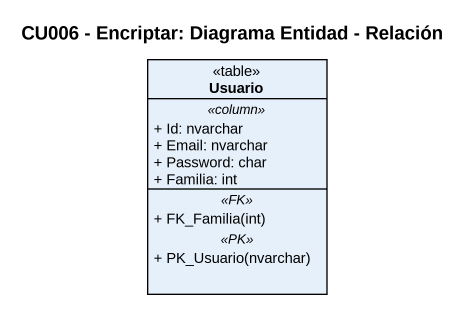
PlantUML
@startuml
title CU006 - Encriptar: Diagrama Entidad - Relación
hide circle
hide empty members
skinparam classAttributeIconSize 0
class Usuario <<table>> {
  .. <<column>> ..
  + Id: nvarchar
  + Email: nvarchar
  + Password: char
  + Familia: int
  .. <<FK>> ..
  + FK_Familia(int)
  .. <<PK>> ..
  + PK_Usuario(nvarchar)
}
@enduml
